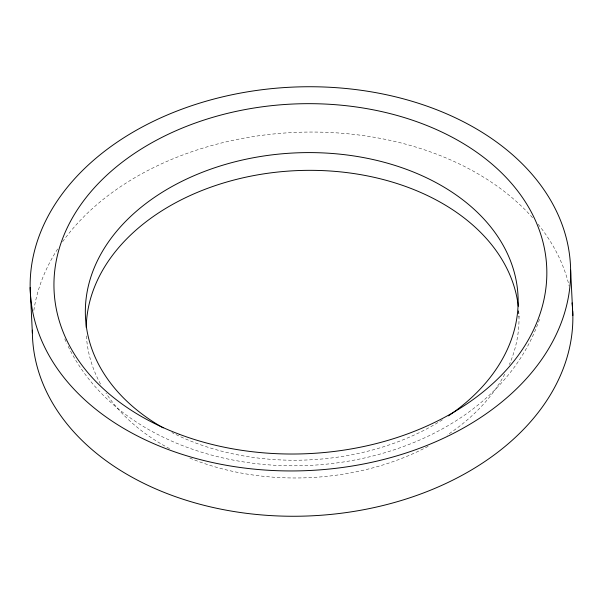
<?xml version="1.0" encoding="UTF-8"?>
<svg xmlns="http://www.w3.org/2000/svg" width="603" height="603" viewBox="0 0 603 603"><rect width="100%" height="100%" fill="white"/><g stroke="black" fill="none" stroke-linecap="round" stroke-linejoin="round"><path stroke-width="0.45" stroke-dasharray="3.02 2.26" d="M539.497 319.349C506.294 415.068 399.405 462.931 303.987 465.599C212.769 468.825 108.781 431.733 67.355 344.675M64.755 338.886L66.986 343.846M518.678 310.666L518.995 317.201M33.858 310.409A270.415 191.882 -2.8 0 1 57.896 248.609M62.584 241.735A270.415 191.882 -2.8 0 1 292.53 132.539A270.415 191.882 -2.8 0 1 532.705 217.864M538.087 224.233A270.415 191.882 -2.8 0 1 569.179 286.078M518.708 310.809A216.53 153.644 -2.8 0 1 509.362 364.536M504.741 374.161A216.53 153.644 -2.8 0 1 447.094 435.102M428.145 446.333A216.53 153.644 -2.8 0 1 188.656 457.617M169.571 448.64A216.53 153.644 -2.8 0 1 106.007 393.164M100.513 384.028A216.53 153.644 -2.8 0 1 86.297 333.858M442.421 419.824A216.53 153.644 -2.8 0 1 171.923 432.57"/><path stroke-width="0.9" d="M570.634 270.152A270.415 191.882 -2.8 0 1 167.875 449.386A270.415 191.882 -2.8 0 1 162.667 116.99A270.415 191.882 -2.8 0 1 570.634 270.152L572.85 315.467M30.15 287.533L32.366 332.848M572.707 310.982A270.415 191.882 -2.8 0 1 306.882 516.025A270.415 191.882 -2.8 0 1 32.351 330.158M572.074 302.932A270.415 191.882 -2.8 0 1 572.609 309.188M86.221 327.459A216.53 153.644 -2.8 0 1 295.048 170.702A216.53 153.644 -2.8 0 1 518.279 306.256M163.194 427.874A216.53 153.644 -2.8 0 1 141.705 206.814A216.53 153.644 -2.8 0 1 454.247 193.653A216.53 153.644 -2.8 0 1 448.474 415.859M179.551 434.364A246.597 174.976 -2.8 0 0 546.823 270.92A246.597 174.976 -2.8 0 0 174.802 131.25A246.597 174.976 -2.8 0 0 179.551 434.364"/></g></svg>
